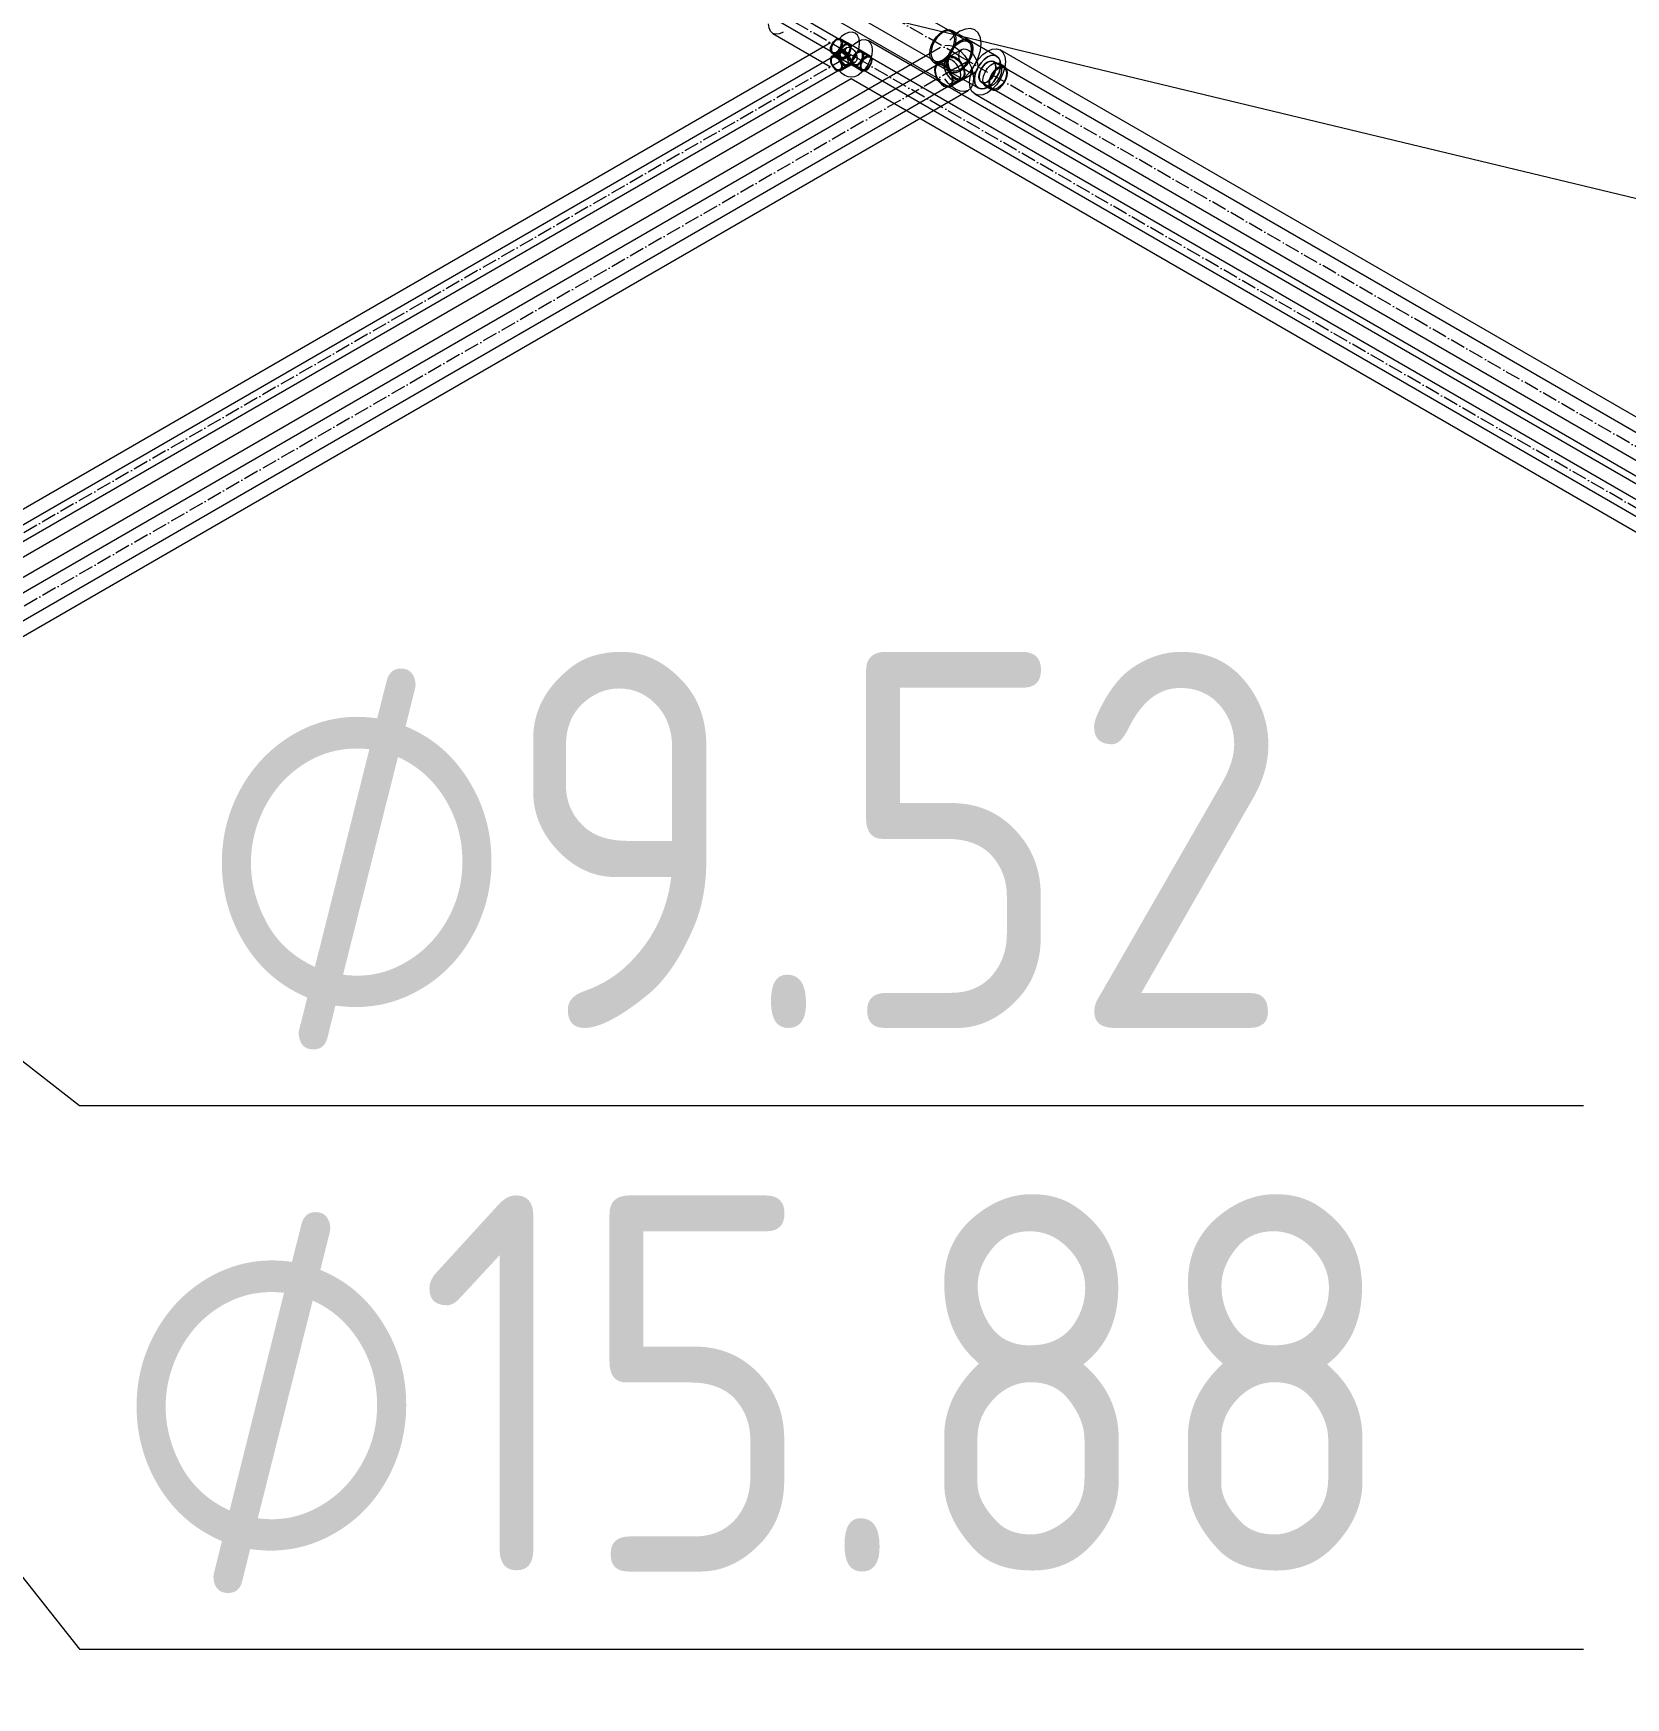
# Model space of a CAD drawing. Header units: millimetres. Extents: x -88595 to 880822, y -1054509 to -148035.
# Drawn here: x 385833 to 386892, y -318761 to -317655 of the extents above; entities that cross this region are included whole.
import ezdxf

# ---------------------------------------------------------------- set-up
doc = ezdxf.new("R2010")
doc.units = ezdxf.units.MM
doc.linetypes.add('$12$ADSK_Осевая', pattern=[14, 10, -2, 0, -2])
for name, color, linetype, lineweight in [('Изоляция', 7, 'Continuous', 18), ('Марки', 7, 'Continuous', 20), ('Трубопровод', 7, 'Continuous', 18), ('Трубопроводы', 7, 'Continuous', 18)]:
    doc.layers.add(name, color=color, linetype=linetype, lineweight=lineweight)
doc.styles.add('$10$GOST Common', font='GOST_Common.ttf', dxfattribs={"width": 0.9, "height": 250})
doc.styles.add('$6$GOST Common_1', font='GOST_Common.ttf', dxfattribs={"width": 0.9, "height": 250})

# ---------------------------------------------------------------- blocks, each defined once
blk = doc.blocks.new('$0$ADSK_МедьПайка_Тройник - Тройник медный-3268040-В_ОВ3_3')
at = {"layer": 'Трубопроводы', "color": 134, "true_color": 0x00a6a6}
for p, q in [((23883.6, 10309.9), (23873.7, 10315.7)), ((23884.1, 10310.9), (23874.2, 10316.6)), ((23880.7, 10303.9), (23872.2, 10299)), ((23885, 10309.1), (23883.6, 10309.9)), ((23885.5, 10310.1), (23884.1, 10310.9)), ((23903.9, 10299.5), (23885.5, 10310.1)), ((23862, 10295.4), (23871.9, 10289.7)), ((23862.5, 10296.4), (23872.4, 10290.7)), ((23872.2, 10299), (23864.4, 10294.5)), ((23870.5, 10297), (23864.8, 10293.7)), ((23871.9, 10289.7), (23873.3, 10288.9)), ((23872.4, 10290.7), (23873.9, 10289.9)), ((23873.3, 10288.9), (23891.7, 10278.3)), ((23904.9, 10293.9), (23901.8, 10295.8)), ((23908.8, 10291.7), (23904.9, 10293.9)), ((23909.3, 10292.5), (23905.4, 10294.7)), ((23907.1, 10292.1), (23906.3, 10295.9)), ((23872.8, 10280), (23878.4, 10283.2)), ((23873.2, 10279.2), (23881, 10283.7)), ((23881, 10283.7), (23889.5, 10288.6)), ((23893.8, 10282), (23897, 10280.2)), ((23895.9, 10278), (23899.6, 10279.2)), ((23896.6, 10279.4), (23900.5, 10277.2)), ((23897, 10280.2), (23900.9, 10277.9))]:
    blk.add_line(p, q, dxfattribs=at)
for points in [[(23859.4, 10301, 0), (23859.7, 10303.8, 0), (23860.6, 10306.7, 0), (23862, 10309.6, 0), (23863.8, 10312.2, 0), (23865.9, 10314.4, 0), (23868.1, 10316, 0), (23870.3, 10317, 0), (23872.4, 10317.2, 0), (23874.2, 10316.6, 0), (23875.6, 10315.4, 0), (23876.5, 10313.5, 0), (23876.8, 10311, 0)], [(23876.8, 10311, 0), (23876.5, 10308.3, 0), (23875.6, 10305.4, 0), (23874.2, 10302.5, 0), (23872.4, 10299.9, 0), (23870.3, 10297.7, 0), (23868.1, 10296, 0), (23865.9, 10295.1, 0), (23863.8, 10294.9, 0), (23862, 10295.4, 0), (23860.6, 10296.7, 0), (23859.7, 10298.6, 0), (23859.4, 10301, 0)], [(23876, 10310.6, 0), (23875.7, 10312.8, 0), (23874.9, 10314.5, 0), (23873.7, 10315.7, 0), (23872, 10316.2, 0), (23870.1, 10316, 0), (23868.1, 10315.1, 0), (23866.1, 10313.6, 0), (23864.2, 10311.6, 0), (23862.5, 10309.2, 0), (23861.3, 10306.6, 0), (23860.5, 10304, 0), (23860.2, 10301.5, 0)], [(23860.2, 10301.5, 0), (23860.5, 10299.3, 0), (23861.3, 10297.6, 0), (23862.5, 10296.4, 0), (23864.2, 10295.9, 0), (23866.1, 10296.1, 0), (23868.1, 10297, 0), (23870.1, 10298.5, 0), (23872, 10300.5, 0), (23873.7, 10302.8, 0), (23874.9, 10305.4, 0), (23875.7, 10308.1, 0), (23876, 10310.6, 0)], [(23870.7, 10294.5, 0), (23871, 10297.3, 0), (23871.9, 10300.2, 0), (23873.3, 10303, 0), (23875.1, 10305.7, 0), (23877.2, 10307.9, 0), (23879.4, 10309.5, 0), (23881.7, 10310.5, 0), (23883.7, 10310.7, 0), (23885.5, 10310.1, 0), (23886.9, 10308.8, 0), (23887.8, 10306.9, 0), (23888.1, 10304.5, 0)], [(23888.1, 10304.5, 0), (23887.8, 10306.9, 0), (23886.9, 10308.8, 0), (23885.5, 10310.1, 0), (23883.7, 10310.7, 0), (23881.7, 10310.5, 0), (23879.4, 10309.5, 0), (23877.2, 10307.9, 0), (23875.1, 10305.7, 0), (23873.3, 10303, 0), (23871.9, 10300.2, 0), (23871, 10297.3, 0), (23870.7, 10294.5, 0)], [(23888.1, 10304.5, 0), (23887.8, 10301.7, 0), (23886.9, 10298.8, 0), (23885.5, 10296, 0), (23883.7, 10293.3, 0), (23881.7, 10291.1, 0), (23879.4, 10289.5, 0), (23877.2, 10288.6, 0), (23875.1, 10288.3, 0), (23873.3, 10288.9, 0), (23871.9, 10290.2, 0), (23871, 10292.1, 0), (23870.7, 10294.5, 0)], [(23870.7, 10294.5, 0), (23871, 10292.1, 0), (23871.9, 10290.2, 0), (23873.3, 10288.9, 0), (23875.1, 10288.3, 0), (23877.2, 10288.6, 0), (23879.4, 10289.5, 0), (23881.7, 10291.1, 0), (23883.7, 10293.3, 0), (23885.5, 10296, 0), (23886.9, 10298.8, 0), (23887.8, 10301.7, 0), (23888.1, 10304.5, 0)], [(23871.6, 10295, 0), (23871.8, 10297.5, 0), (23872.6, 10300.1, 0), (23873.9, 10302.7, 0), (23875.5, 10305.1, 0), (23877.4, 10307.1, 0), (23879.4, 10308.6, 0), (23881.4, 10309.4, 0), (23883.3, 10309.6, 0), (23885, 10309.1, 0), (23886.2, 10308, 0), (23887, 10306.2, 0), (23887.3, 10304, 0)], [(23887.3, 10304, 0), (23887, 10301.5, 0), (23886.2, 10298.9, 0), (23885, 10296.3, 0), (23883.3, 10293.9, 0), (23881.4, 10291.9, 0), (23879.4, 10290.4, 0), (23877.4, 10289.6, 0), (23875.5, 10289.4, 0), (23873.9, 10289.9, 0), (23872.6, 10291, 0), (23871.8, 10292.8, 0), (23871.6, 10295, 0)], [(23878.8, 10299.8, 0), (23879, 10301.6, 0), (23879.7, 10303, 0), (23880.7, 10303.9, 0), (23881.9, 10304.3, 0), (23883.5, 10304.1, 0), (23885.1, 10303.5, 0), (23886.7, 10302.3, 0), (23888.2, 10300.7, 0), (23889.5, 10298.8, 0), (23890.5, 10296.7, 0), (23891.1, 10294.6, 0), (23891.3, 10292.6, 0)], [(23906.5, 10293.9, 0), (23906.2, 10296.3, 0), (23905.3, 10298.2, 0), (23903.9, 10299.5, 0), (23902.1, 10300.1, 0), (23900, 10299.8, 0), (23897.8, 10298.9, 0), (23895.6, 10297.3, 0), (23893.5, 10295.1, 0), (23891.7, 10292.4, 0), (23890.3, 10289.6, 0), (23889.4, 10286.7, 0), (23889.1, 10283.9, 0)], [(23889.1, 10283.9, 0), (23889.4, 10286.7, 0), (23890.3, 10289.6, 0), (23891.7, 10292.4, 0), (23893.5, 10295.1, 0), (23895.6, 10297.3, 0), (23897.8, 10298.9, 0), (23900, 10299.8, 0), (23902.1, 10300.1, 0), (23903.9, 10299.5, 0), (23905.3, 10298.2, 0), (23906.2, 10296.3, 0), (23906.5, 10293.9, 0)], [(23875, 10283.2, 0), (23874.8, 10285.2, 0), (23874.2, 10287.3, 0), (23873.2, 10289.4, 0), (23871.9, 10291.3, 0), (23870.4, 10292.9, 0), (23868.8, 10294.1, 0), (23867.2, 10294.7, 0), (23865.7, 10294.9, 0), (23864.4, 10294.5, 0), (23863.4, 10293.6, 0), (23862.8, 10292.2, 0), (23862.6, 10290.5, 0)], [(23862.6, 10290.5, 0), (23862.8, 10288.5, 0), (23863.4, 10286.4, 0), (23864.4, 10284.3, 0), (23865.7, 10282.4, 0), (23867.2, 10280.8, 0), (23868.8, 10279.6, 0), (23870.4, 10279, 0), (23871.9, 10278.8, 0), (23873.2, 10279.2, 0), (23874.2, 10280.1, 0), (23874.8, 10281.5, 0), (23875, 10283.2, 0)], [(23863.2, 10290.1, 0), (23863.4, 10291.7, 0), (23863.9, 10292.9, 0), (23864.8, 10293.7, 0), (23866, 10294.1, 0), (23867.4, 10294, 0), (23868.8, 10293.3, 0), (23870.3, 10292.3, 0), (23871.6, 10290.8, 0), (23872.8, 10289.1, 0), (23873.7, 10287.3, 0), (23874.2, 10285.4, 0), (23874.4, 10283.6, 0)], [(23874.4, 10283.6, 0), (23874.2, 10282, 0), (23873.7, 10280.8, 0), (23872.8, 10280, 0), (23871.6, 10279.6, 0), (23870.3, 10279.8, 0), (23868.8, 10280.4, 0), (23867.4, 10281.4, 0), (23866, 10282.9, 0), (23864.8, 10284.6, 0), (23863.9, 10286.4, 0), (23863.4, 10288.3, 0), (23863.2, 10290.1, 0)], [(23880.1, 10286.9, 0), (23879.9, 10288.7, 0), (23879.3, 10290.6, 0), (23878.4, 10292.4, 0), (23877.3, 10294.1, 0), (23875.9, 10295.5, 0), (23874.5, 10296.6, 0), (23873, 10297.2, 0), (23871.7, 10297.4, 0), (23870.5, 10297, 0), (23869.6, 10296.2, 0), (23869, 10294.9, 0), (23868.8, 10293.4, 0)], [(23868.8, 10293.4, 0), (23869, 10291.6, 0), (23869.6, 10289.7, 0), (23870.5, 10287.8, 0), (23871.7, 10286.1, 0), (23873, 10284.7, 0), (23874.5, 10283.6, 0), (23875.9, 10283, 0), (23877.3, 10282.9, 0), (23878.4, 10283.2, 0), (23879.3, 10284.1, 0), (23879.9, 10285.3, 0), (23880.1, 10286.9, 0)], [(23870.3, 10294.9, 0), (23870.6, 10296.7, 0), (23871.2, 10298.1, 0), (23872.2, 10299, 0), (23873.5, 10299.4, 0), (23875, 10299.2, 0), (23876.6, 10298.6, 0), (23878.2, 10297.4, 0), (23879.7, 10295.8, 0), (23881, 10293.9, 0), (23882, 10291.8, 0), (23882.6, 10289.7, 0), (23882.8, 10287.7, 0)], [(23882.8, 10287.7, 0), (23882.6, 10289.7, 0), (23882, 10291.8, 0), (23881, 10293.9, 0), (23879.7, 10295.8, 0), (23878.2, 10297.4, 0), (23876.6, 10298.6, 0), (23875, 10299.2, 0), (23873.5, 10299.4, 0), (23872.2, 10299, 0), (23871.2, 10298.1, 0), (23870.6, 10296.7, 0), (23870.3, 10294.9, 0)], [(23882.8, 10287.7, 0), (23882.6, 10286, 0), (23882, 10284.6, 0), (23881, 10283.7, 0), (23879.7, 10283.3, 0), (23878.2, 10283.4, 0), (23876.6, 10284.1, 0), (23875, 10285.3, 0), (23873.5, 10286.9, 0), (23872.2, 10288.8, 0), (23871.2, 10290.9, 0), (23870.6, 10293, 0), (23870.3, 10294.9, 0)], [(23870.3, 10294.9, 0), (23870.6, 10293, 0), (23871.2, 10290.9, 0), (23872.2, 10288.8, 0), (23873.5, 10286.9, 0), (23875, 10285.3, 0), (23876.6, 10284.1, 0), (23878.2, 10283.4, 0), (23879.7, 10283.3, 0), (23881, 10283.7, 0), (23882, 10284.6, 0), (23882.6, 10286, 0), (23882.8, 10287.7, 0)], [(23891.3, 10292.6, 0), (23891.1, 10290.9, 0), (23890.5, 10289.5, 0), (23889.5, 10288.6, 0), (23888.2, 10288.2, 0), (23886.7, 10288.3, 0), (23885.1, 10289, 0), (23883.5, 10290.2, 0), (23881.9, 10291.8, 0), (23880.7, 10293.7, 0), (23879.7, 10295.8, 0), (23879, 10297.9, 0), (23878.8, 10299.8, 0)], [(23889.1, 10283.9, 0), (23889.4, 10281.5, 0), (23890.3, 10279.6, 0), (23891.7, 10278.3, 0), (23893.5, 10277.7, 0), (23895.6, 10277.9, 0), (23897.8, 10278.9, 0), (23900, 10280.5, 0), (23902.1, 10282.7, 0), (23903.9, 10285.4, 0), (23905.3, 10288.2, 0), (23906.2, 10291.1, 0), (23906.5, 10293.9, 0)], [(23906.5, 10293.9, 0), (23906.2, 10291.1, 0), (23905.3, 10288.2, 0), (23903.9, 10285.4, 0), (23902.1, 10282.7, 0), (23900, 10280.5, 0), (23897.8, 10278.9, 0), (23895.6, 10277.9, 0), (23893.5, 10277.7, 0), (23891.7, 10278.3, 0), (23890.3, 10279.6, 0), (23889.4, 10281.5, 0), (23889.1, 10283.9, 0)], [(23903.4, 10292.1, 0), (23903.2, 10293.7, 0), (23902.7, 10294.9, 0), (23901.8, 10295.8, 0), (23900.6, 10296.1, 0), (23899.2, 10296, 0), (23897.8, 10295.4, 0), (23896.3, 10294.3, 0), (23895, 10292.9, 0), (23893.8, 10291.2, 0), (23892.9, 10289.3, 0), (23892.4, 10287.4, 0), (23892.2, 10285.7, 0)], [(23892.2, 10285.7, 0), (23892.4, 10284.1, 0), (23892.9, 10282.8, 0), (23893.8, 10282, 0), (23895, 10281.7, 0), (23896.3, 10281.8, 0), (23897.8, 10282.4, 0), (23899.2, 10283.5, 0), (23900.6, 10284.9, 0), (23901.8, 10286.6, 0), (23902.7, 10288.5, 0), (23903.2, 10290.3, 0), (23903.4, 10292.1, 0)], [(23894.7, 10283.5, 0), (23895.1, 10286.1, 0), (23896.2, 10288.9, 0), (23897.9, 10291.5, 0), (23899.9, 10293.5, 0), (23902.1, 10294.8, 0), (23904.1, 10295.1, 0), (23905.8, 10294.5, 0), (23906.8, 10292.9, 0), (23907.2, 10290.7, 0)], [(23907.2, 10290.7, 0), (23906.8, 10288, 0), (23905.8, 10285.2, 0), (23904.1, 10282.6, 0), (23902.1, 10280.6, 0), (23899.9, 10279.3, 0), (23897.9, 10279, 0), (23896.2, 10279.7, 0), (23895.1, 10281.2, 0), (23894.7, 10283.5, 0)], [(23911.1, 10288.4, 0), (23910.9, 10290.2, 0), (23910.3, 10291.5, 0), (23909.3, 10292.5, 0), (23908, 10292.9, 0), (23906.5, 10292.7, 0), (23904.9, 10292, 0), (23903.3, 10290.8, 0), (23901.7, 10289.3, 0), (23900.5, 10287.4, 0), (23899.5, 10285.3, 0), (23898.8, 10283.2, 0), (23898.6, 10281.2, 0)], [(23899.3, 10281.6, 0), (23899.4, 10283.4, 0), (23900, 10285.2, 0), (23900.9, 10287.1, 0), (23902.1, 10288.8, 0), (23903.4, 10290.2, 0), (23904.9, 10291.3, 0), (23906.3, 10291.9, 0), (23907.7, 10292, 0), (23908.8, 10291.7, 0), (23909.7, 10290.9, 0), (23910.3, 10289.6, 0), (23910.5, 10288.1, 0)], [(23898.6, 10281.2, 0), (23898.8, 10279.5, 0), (23899.5, 10278.1, 0), (23900.5, 10277.2, 0), (23901.7, 10276.8, 0), (23903.3, 10276.9, 0), (23904.9, 10277.6, 0), (23906.5, 10278.8, 0), (23908, 10280.4, 0), (23909.3, 10282.3, 0), (23910.3, 10284.3, 0), (23910.9, 10286.4, 0), (23911.1, 10288.4, 0)], [(23910.5, 10288.1, 0), (23910.3, 10286.3, 0), (23909.7, 10284.4, 0), (23908.8, 10282.5, 0), (23907.7, 10280.8, 0), (23906.3, 10279.4, 0), (23904.9, 10278.3, 0), (23903.4, 10277.7, 0), (23902.1, 10277.6, 0), (23900.9, 10277.9, 0), (23900, 10278.8, 0), (23899.4, 10280, 0), (23899.3, 10281.6, 0)]]:
    blk.add_polyline3d(points, dxfattribs=at)
blk = doc.blocks.new('$0$ADSK_МедьПайка_Тройник - Тройник медный-V79-В_ОВ3_3')
at = {"layer": 'Трубопроводы', "color": 190, "true_color": 0x8000ff}
for p, q in [((27943.9, 7910.4), (27938.2, 7907.1)), ((27948, 7915.2), (27943.4, 7917.8)), ((27948.4, 7915.9), (27943.8, 7918.5)), ((27948.1, 7912.8), (27943.9, 7910.4)), ((27949.1, 7914.6), (27948, 7915.2)), ((27949.5, 7915.3), (27948.4, 7915.9)), ((27958, 7910.4), (27949.5, 7915.3)), ((27959, 7909.8), (27958, 7910.4)), ((27938.2, 7908.9), (27942.8, 7906.2)), ((27938.7, 7909.6), (27943.2, 7906.9)), ((27943.2, 7909), (27938.7, 7906.4)), ((27942.8, 7906.2), (27943.9, 7905.6)), ((27943.2, 7906.9), (27944.3, 7906.3)), ((27943.4, 7898.2), (27948, 7900.8)), ((27943.8, 7897.4), (27949.5, 7900.7)), ((27943.9, 7905.6), (27952.4, 7900.7)), ((27949.5, 7900.7), (27953.7, 7903.2)), ((27952.4, 7900.7), (27953.4, 7900.1)), ((27952.8, 7901.4), (27953.9, 7900.8)), ((27953.4, 7900.1), (27958, 7897.4)), ((27953.9, 7900.8), (27958.5, 7898.2)), ((27958.6, 7909), (27957.6, 7909.7)), ((27963.2, 7906.4), (27958.6, 7909)), ((27963.6, 7907.1), (27959, 7909.8))]:
    blk.add_line(p, q, dxfattribs=at)
for points in [[(27937.1, 7911.4, 0), (27937.2, 7912.7, 0), (27937.6, 7914, 0), (27938.2, 7915.3, 0), (27939.1, 7916.5, 0), (27940, 7917.5, 0), (27941, 7918.3, 0), (27942.1, 7918.7, 0), (27943, 7918.8, 0), (27943.8, 7918.5, 0), (27944.4, 7917.9, 0), (27944.8, 7917.1, 0), (27945, 7916, 0)], [(27945, 7916, 0), (27944.8, 7914.7, 0), (27944.4, 7913.4, 0), (27943.8, 7912.1, 0), (27943, 7910.9, 0), (27942.1, 7909.9, 0), (27941, 7909.2, 0), (27940, 7908.7, 0), (27939.1, 7908.6, 0), (27938.2, 7908.9, 0), (27937.6, 7909.5, 0), (27937.2, 7910.3, 0), (27937.1, 7911.4, 0)], [(27944.4, 7915.6, 0), (27944.3, 7916.6, 0), (27943.9, 7917.3, 0), (27943.4, 7917.8, 0), (27942.7, 7918, 0), (27941.9, 7918, 0), (27941, 7917.6, 0), (27940.2, 7917, 0), (27939.3, 7916.1, 0), (27938.7, 7915.1, 0), (27938.1, 7914, 0), (27937.8, 7912.8, 0), (27937.7, 7911.8, 0)], [(27937.7, 7911.8, 0), (27937.8, 7910.8, 0), (27938.1, 7910.1, 0), (27938.7, 7909.6, 0), (27939.3, 7909.4, 0), (27940.2, 7909.4, 0), (27941, 7909.8, 0), (27941.9, 7910.5, 0), (27942.7, 7911.3, 0), (27943.4, 7912.3, 0), (27943.9, 7913.4, 0), (27944.3, 7914.6, 0), (27944.4, 7915.6, 0)], [(27942.8, 7908.2, 0), (27942.9, 7909.4, 0), (27943.3, 7910.7, 0), (27943.9, 7912, 0), (27944.7, 7913.2, 0), (27945.7, 7914.2, 0), (27946.7, 7915, 0), (27947.7, 7915.4, 0), (27948.7, 7915.5, 0), (27949.5, 7915.3, 0), (27950.1, 7914.7, 0), (27950.5, 7913.8, 0), (27950.6, 7912.7, 0)], [(27950.6, 7912.7, 0), (27950.5, 7913.8, 0), (27950.1, 7914.7, 0), (27949.5, 7915.3, 0), (27948.7, 7915.5, 0), (27947.7, 7915.4, 0), (27946.7, 7915, 0), (27945.7, 7914.2, 0), (27944.7, 7913.2, 0), (27943.9, 7912, 0), (27943.3, 7910.7, 0), (27942.9, 7909.4, 0), (27942.8, 7908.2, 0)], [(27950.6, 7912.7, 0), (27950.5, 7911.5, 0), (27950.1, 7910.1, 0), (27949.5, 7908.8, 0), (27948.7, 7907.6, 0), (27947.7, 7906.6, 0), (27946.7, 7905.9, 0), (27945.7, 7905.5, 0), (27944.7, 7905.4, 0), (27943.9, 7905.6, 0), (27943.3, 7906.2, 0), (27942.9, 7907.1, 0), (27942.8, 7908.2, 0)], [(27942.8, 7908.2, 0), (27942.9, 7907.1, 0), (27943.3, 7906.2, 0), (27943.9, 7905.6, 0), (27944.7, 7905.4, 0), (27945.7, 7905.5, 0), (27946.7, 7905.9, 0), (27947.7, 7906.6, 0), (27948.7, 7907.6, 0), (27949.5, 7908.8, 0), (27950.1, 7910.1, 0), (27950.5, 7911.5, 0), (27950.6, 7912.7, 0)], [(27942.8, 7907.8, 0), (27942.9, 7908.9, 0), (27943.3, 7909.8, 0), (27943.9, 7910.4, 0), (27944.7, 7910.6, 0), (27945.7, 7910.5, 0), (27946.7, 7910.1, 0), (27947.7, 7909.3, 0), (27948.7, 7908.3, 0), (27949.5, 7907.1, 0), (27950.1, 7905.8, 0), (27950.5, 7904.5, 0), (27950.6, 7903.3, 0)], [(27950.6, 7903.3, 0), (27950.5, 7904.5, 0), (27950.1, 7905.8, 0), (27949.5, 7907.1, 0), (27948.7, 7908.3, 0), (27947.7, 7909.3, 0), (27946.7, 7910.1, 0), (27945.7, 7910.5, 0), (27944.7, 7910.6, 0), (27943.9, 7910.4, 0), (27943.3, 7909.8, 0), (27942.9, 7908.9, 0), (27942.8, 7907.8, 0)], [(27943.3, 7908.5, 0), (27943.4, 7909.6, 0), (27943.8, 7910.7, 0), (27944.3, 7911.8, 0), (27945, 7912.8, 0), (27945.8, 7913.7, 0), (27946.7, 7914.3, 0), (27947.6, 7914.7, 0), (27948.4, 7914.8, 0), (27949.1, 7914.6, 0), (27949.6, 7914.1, 0), (27949.9, 7913.3, 0), (27950.1, 7912.4, 0)], [(27950.1, 7912.4, 0), (27949.9, 7911.3, 0), (27949.6, 7910.2, 0), (27949.1, 7909.1, 0), (27948.4, 7908, 0), (27947.6, 7907.2, 0), (27946.7, 7906.6, 0), (27945.8, 7906.2, 0), (27945, 7906.1, 0), (27944.3, 7906.3, 0), (27943.8, 7906.8, 0), (27943.4, 7907.6, 0), (27943.3, 7908.5, 0)], [(27947, 7910.3, 0), (27947.1, 7911.4, 0), (27947.5, 7912.2, 0), (27948.1, 7912.8, 0), (27949, 7913.1, 0), (27949.9, 7913, 0), (27950.9, 7912.5, 0), (27952, 7911.8, 0), (27952.9, 7910.8, 0), (27953.7, 7909.6, 0), (27954.3, 7908.3, 0), (27954.7, 7907, 0), (27954.9, 7905.7, 0)], [(27954.9, 7905.7, 0), (27954.7, 7904.6, 0), (27954.3, 7903.7, 0), (27953.7, 7903.2, 0), (27952.9, 7902.9, 0), (27952, 7903, 0), (27950.9, 7903.4, 0), (27949.9, 7904.2, 0), (27949, 7905.2, 0), (27948.1, 7906.4, 0), (27947.5, 7907.7, 0), (27947.1, 7909, 0), (27947, 7910.3, 0)], [(27959.1, 7907.8, 0), (27959, 7908.9, 0), (27958.6, 7909.8, 0), (27958, 7910.4, 0), (27957.1, 7910.6, 0), (27956.2, 7910.5, 0), (27955.2, 7910.1, 0), (27954.2, 7909.3, 0), (27953.2, 7908.3, 0), (27952.4, 7907.1, 0), (27951.8, 7905.8, 0), (27951.4, 7904.5, 0), (27951.2, 7903.3, 0)], [(27951.2, 7903.3, 0), (27951.4, 7904.5, 0), (27951.8, 7905.8, 0), (27952.4, 7907.1, 0), (27953.2, 7908.3, 0), (27954.2, 7909.3, 0), (27955.2, 7910.1, 0), (27956.2, 7910.5, 0), (27957.1, 7910.6, 0), (27958, 7910.4, 0), (27958.6, 7909.8, 0), (27959, 7908.9, 0), (27959.1, 7907.8, 0)], [(27945, 7900, 0), (27944.8, 7901.3, 0), (27944.4, 7902.6, 0), (27943.8, 7903.9, 0), (27943, 7905.1, 0), (27942.1, 7906.1, 0), (27941, 7906.8, 0), (27940, 7907.3, 0), (27939.1, 7907.3, 0), (27938.2, 7907.1, 0), (27937.6, 7906.5, 0), (27937.2, 7905.6, 0), (27937.1, 7904.5, 0)], [(27937.1, 7904.5, 0), (27937.2, 7903.3, 0), (27937.6, 7902, 0), (27938.2, 7900.7, 0), (27939.1, 7899.5, 0), (27940, 7898.5, 0), (27941, 7897.7, 0), (27942.1, 7897.3, 0), (27943, 7897.2, 0), (27943.8, 7897.4, 0), (27944.4, 7898, 0), (27944.8, 7898.9, 0), (27945, 7900, 0)], [(27937.7, 7904.2, 0), (27937.8, 7905.2, 0), (27938.1, 7905.9, 0), (27938.7, 7906.4, 0), (27939.3, 7906.6, 0), (27940.2, 7906.5, 0), (27941, 7906.2, 0), (27941.9, 7905.5, 0), (27942.7, 7904.7, 0), (27943.4, 7903.6, 0), (27943.9, 7902.5, 0), (27944.3, 7901.4, 0), (27944.4, 7900.3, 0)], [(27944.4, 7900.3, 0), (27944.3, 7899.4, 0), (27943.9, 7898.6, 0), (27943.4, 7898.2, 0), (27942.7, 7897.9, 0), (27941.9, 7898, 0), (27941, 7898.4, 0), (27940.2, 7899, 0), (27939.3, 7899.9, 0), (27938.7, 7900.9, 0), (27938.1, 7902, 0), (27937.8, 7903.1, 0), (27937.7, 7904.2, 0)], [(27949, 7903, 0), (27948.9, 7904.1, 0), (27948.5, 7905.2, 0), (27948, 7906.3, 0), (27947.3, 7907.3, 0), (27946.5, 7908.2, 0), (27945.6, 7908.8, 0), (27944.8, 7909.2, 0), (27943.9, 7909.3, 0), (27943.2, 7909, 0), (27942.7, 7908.6, 0), (27942.4, 7907.8, 0), (27942.3, 7906.9, 0)], [(27942.3, 7906.9, 0), (27942.4, 7905.8, 0), (27942.7, 7904.7, 0), (27943.2, 7903.6, 0), (27943.9, 7902.5, 0), (27944.8, 7901.7, 0), (27945.6, 7901, 0), (27946.5, 7900.7, 0), (27947.3, 7900.6, 0), (27948, 7900.8, 0), (27948.5, 7901.3, 0), (27948.9, 7902, 0), (27949, 7903, 0)], [(27950.6, 7903.3, 0), (27950.5, 7902.2, 0), (27950.1, 7901.3, 0), (27949.5, 7900.7, 0), (27948.7, 7900.5, 0), (27947.7, 7900.6, 0), (27946.7, 7901, 0), (27945.7, 7901.7, 0), (27944.7, 7902.7, 0), (27943.9, 7903.9, 0), (27943.3, 7905.2, 0), (27942.9, 7906.6, 0), (27942.8, 7907.8, 0)], [(27942.8, 7907.8, 0), (27942.9, 7906.6, 0), (27943.3, 7905.2, 0), (27943.9, 7903.9, 0), (27944.7, 7902.7, 0), (27945.7, 7901.7, 0), (27946.7, 7901, 0), (27947.7, 7900.6, 0), (27948.7, 7900.5, 0), (27949.5, 7900.7, 0), (27950.1, 7901.3, 0), (27950.5, 7902.2, 0), (27950.6, 7903.3, 0)], [(27951.2, 7903.3, 0), (27951.4, 7902.2, 0), (27951.8, 7901.3, 0), (27952.4, 7900.7, 0), (27953.2, 7900.5, 0), (27954.2, 7900.6, 0), (27955.2, 7901, 0), (27956.2, 7901.7, 0), (27957.1, 7902.7, 0), (27958, 7903.9, 0), (27958.6, 7905.2, 0), (27959, 7906.6, 0), (27959.1, 7907.8, 0)], [(27959.1, 7907.8, 0), (27959, 7906.6, 0), (27958.6, 7905.2, 0), (27958, 7903.9, 0), (27957.1, 7902.7, 0), (27956.2, 7901.7, 0), (27955.2, 7901, 0), (27954.2, 7900.6, 0), (27953.2, 7900.5, 0), (27952.4, 7900.7, 0), (27951.8, 7901.3, 0), (27951.4, 7902.2, 0), (27951.2, 7903.3, 0)], [(27958.5, 7907.5, 0), (27958.4, 7908.4, 0), (27958.1, 7909.2, 0), (27957.6, 7909.7, 0), (27956.9, 7909.9, 0), (27956, 7909.8, 0), (27955.2, 7909.4, 0), (27954.3, 7908.8, 0), (27953.5, 7907.9, 0), (27952.8, 7906.9, 0), (27952.3, 7905.8, 0), (27951.9, 7904.7, 0), (27951.8, 7903.6, 0)], [(27951.8, 7903.6, 0), (27951.9, 7902.7, 0), (27952.3, 7901.9, 0), (27952.8, 7901.4, 0), (27953.5, 7901.2, 0), (27954.3, 7901.3, 0), (27955.2, 7901.7, 0), (27956, 7902.3, 0), (27956.9, 7903.1, 0), (27957.6, 7904.2, 0), (27958.1, 7905.3, 0), (27958.4, 7906.4, 0), (27958.5, 7907.5, 0)], [(27964.8, 7904.5, 0), (27964.6, 7905.6, 0), (27964.2, 7906.5, 0), (27963.6, 7907.1, 0), (27962.8, 7907.3, 0), (27961.9, 7907.3, 0), (27960.8, 7906.8, 0), (27959.8, 7906.1, 0), (27958.9, 7905.1, 0), (27958, 7903.9, 0), (27957.4, 7902.6, 0), (27957, 7901.3, 0), (27956.9, 7900, 0)], [(27956.9, 7900, 0), (27957, 7898.9, 0), (27957.4, 7898, 0), (27958, 7897.4, 0), (27958.9, 7897.2, 0), (27959.8, 7897.3, 0), (27960.8, 7897.7, 0), (27961.9, 7898.5, 0), (27962.8, 7899.5, 0), (27963.6, 7900.7, 0), (27964.2, 7902, 0), (27964.6, 7903.3, 0), (27964.8, 7904.5, 0)], [(27957.5, 7900.3, 0), (27957.6, 7901.4, 0), (27957.9, 7902.5, 0), (27958.5, 7903.6, 0), (27959.1, 7904.7, 0), (27960, 7905.5, 0), (27960.8, 7906.2, 0), (27961.7, 7906.5, 0), (27962.5, 7906.6, 0), (27963.2, 7906.4, 0), (27963.7, 7905.9, 0), (27964.1, 7905.2, 0), (27964.2, 7904.2, 0)], [(27964.2, 7904.2, 0), (27964.1, 7903.1, 0), (27963.7, 7902, 0), (27963.2, 7900.9, 0), (27962.5, 7899.9, 0), (27961.7, 7899, 0), (27960.8, 7898.4, 0), (27960, 7898, 0), (27959.1, 7897.9, 0), (27958.5, 7898.2, 0), (27957.9, 7898.6, 0), (27957.6, 7899.4, 0), (27957.5, 7900.3, 0)]]:
    blk.add_polyline3d(points, dxfattribs=at)
blk = doc.blocks.new('$0$ADSK_M_Трубы - Диаметр_10-3265709-В_ОВ3_3')
at = {"layer": 'Марки'}
blk.add_line((-19808.8, 11394.8), (-18808.8, 11394.8), dxfattribs=at)

msp = doc.modelspace()

# ---------------------------------------------------------------- linework, layer by layer
at = {"layer": 'Изоляция', "color": 134, "true_color": 0x00a6a6}
for p, q in [((386331.3, -317625.4), (386436, -317685.8)), ((386436, -317664.5), (385314.5, -318312)), ((390590.4, -320041.6), (386475.7, -317666)), ((385331.4, -318341.3), (386454.5, -317692.9)), ((386458.8, -317695.3), (390570.6, -320069.3))]:
    msp.add_line(p, q, dxfattribs=at)
at = {"layer": 'Изоляция', "color": 190, "true_color": 0x8000ff}
for p, q in [((386324.6, -317655), (386363, -317677.2)), ((386363, -317661.3), (385311.9, -318268.1)), ((390523, -320047.2), (386387.9, -317659.8)), ((385325.7, -318292), (386376.7, -317685.1)), ((386376.7, -317685.1), (390506.6, -320069.5))]:
    msp.add_line(p, q, dxfattribs=at)
for points in [[(386331.5, -317654.3, 0), (386329, -317655.4, 0), (386326.6, -317655.6, 0), (386324.6, -317655, 0), (386323.1, -317653.6, 0), (386322.1, -317651.4, 0), (386321.8, -317648.7, 0)], [(386372.5, -317655.6, 0), (386370.3, -317657.1, 0), (386368.3, -317659.1, 0)], [(386382.2, -317661.2, 0), (386381.9, -317658.5, 0), (386380.9, -317656.3, 0), (386379.4, -317654.9, 0), (386377.4, -317654.2, 0), (386375, -317654.5, 0), (386372.5, -317655.6, 0)], [(386368.3, -317659.1, 0), (386370.3, -317659.5, 0), (386372.5, -317660.5, 0)], [(386372.5, -317660.5, 0), (386374.7, -317662, 0), (386376.7, -317664, 0)], [(386372.5, -317678, 0), (386375, -317676.2, 0), (386377.4, -317673.7, 0), (386379.4, -317670.8, 0), (386380.9, -317667.5, 0), (386381.9, -317664.3, 0), (386382.2, -317661.2, 0)], [(386376.7, -317664, 0), (386378.8, -317662, 0), (386381, -317660.5, 0)], [(386381, -317660.5, 0), (386383.5, -317659.4, 0), (386385.9, -317659.1, 0), (386387.9, -317659.8, 0), (386389.4, -317661.2, 0), (386390.4, -317663.4, 0), (386390.7, -317666.1, 0)], [(386390.7, -317666.1, 0), (386390.4, -317669.2, 0), (386389.4, -317672.4, 0), (386387.9, -317675.7, 0), (386385.9, -317678.6, 0), (386383.5, -317681.1, 0), (386381, -317682.9, 0)], [(386368.3, -317679.3, 0), (386370.3, -317679, 0), (386372.5, -317678, 0)], [(386372.5, -317682.9, 0), (386370.3, -317681.4, 0), (386368.3, -317679.3, 0)], [(386376.7, -317684.2, 0), (386374.7, -317683.9, 0), (386372.5, -317682.9, 0)], [(386381, -317682.9, 0), (386378.8, -317683.9, 0), (386376.7, -317684.2, 0)]]:
    msp.add_polyline3d(points, dxfattribs=at)
at = {"layer": 'Изоляция', "color": 134, "true_color": 0x00a6a6}
for points in [[(386448.9, -317653.6, 0), (386445.4, -317656.1, 0), (386442.2, -317659.5, 0)], [(386463.1, -317661.8, 0), (386462.6, -317657.9, 0), (386461.2, -317654.7, 0), (386458.9, -317652.6, 0), (386456, -317651.7, 0), (386452.6, -317652.1, 0), (386448.9, -317653.6, 0)], [(386438.9, -317663, 0), (386441.1, -317662.8, 0), (386443.5, -317663.2, 0), (386446, -317664.4, 0)], [(386446, -317664.4, 0), (386449.1, -317666.6, 0), (386452, -317669.7, 0), (386454.5, -317673.3, 0), (386456.4, -317677.3, 0), (386457.6, -317681.3, 0), (386458, -317685.1, 0)], [(386448.9, -317686.5, 0), (386452.6, -317683.8, 0), (386456, -317680.2, 0), (386458.9, -317675.9, 0), (386461.2, -317671.2, 0), (386462.6, -317666.4, 0), (386463.1, -317661.8, 0)], [(386455.3, -317687.6, 0), (386455.7, -317683.8, 0), (386456.9, -317679.7, 0), (386458.8, -317675.8, 0), (386461.3, -317672.1, 0), (386464.2, -317669.1, 0), (386467.3, -317666.8, 0)], [(386467.3, -317666.8, 0), (386470.4, -317665.5, 0), (386473.2, -317665.2, 0), (386475.7, -317666, 0), (386477.6, -317667.8, 0), (386478.8, -317670.4, 0), (386479.2, -317673.8, 0)], [(386479.2, -317673.8, 0), (386478.8, -317677.6, 0), (386477.6, -317681.6, 0), (386475.7, -317685.6, 0), (386473.2, -317689.2, 0), (386470.4, -317692.2, 0), (386467.3, -317694.5, 0)], [(386446, -317692.1, 0), (386443.5, -317690.3, 0), (386441.1, -317688, 0), (386438.9, -317685.2, 0)], [(386442.2, -317688.4, 0), (386445.4, -317688, 0), (386448.9, -317686.5, 0)], [(386458, -317685.1, 0), (386457.6, -317688.5, 0), (386456.4, -317691.1, 0), (386454.5, -317692.9, 0), (386452, -317693.7, 0), (386449.1, -317693.4, 0), (386446, -317692.1, 0)], [(386467.3, -317694.5, 0), (386464.2, -317695.8, 0), (386461.3, -317696.1, 0), (386458.8, -317695.3, 0), (386456.9, -317693.6, 0), (386455.7, -317690.9, 0), (386455.3, -317687.6, 0)]]:
    msp.add_polyline3d(points, dxfattribs=at)
at = {"layer": 'Марки'}
for p, q in [((386410.4, -317647.4), (387162, -317828)), ((385558.3, -318129.5), (385863.6, -318367.6)), ((385477.1, -318241.6), (385863.6, -318729))]:
    msp.add_line(p, q, dxfattribs=at)
at = {"layer": 'Трубопровод', "color": 134, "true_color": 0x00a6a6}
for p, q in [((386454.4, -317660.4), (386346.9, -317598.4)), ((386335.8, -317617.6), (386443.3, -317679.7)), ((386442.1, -317671.3), (385319, -318319.8)), ((390585.9, -320049.4), (386471.2, -317673.8)), ((385326.9, -318333.5), (386450, -317685.1)), ((386463.3, -317687.5), (390577.9, -320063.1))]:
    msp.add_line(p, q, dxfattribs=at)
at = {"layer": 'Трубопровод', "color": 134, "linetype": '$12$ADSK_Осевая', "true_color": 0x00a6a6}
for p, q in [((386448.9, -317670.1), (386341.4, -317608)), ((386448.9, -317670.1), (386341.4, -317608)), ((386446, -317678.2), (385322.9, -318326.6)), ((386446, -317678.2), (385322.9, -318326.6)), ((390581.9, -320056.3), (386467.3, -317680.7)), ((390581.9, -320056.3), (386467.3, -317680.7))]:
    msp.add_line(p, q, dxfattribs=at)
at = {"layer": 'Трубопровод', "color": 190, "true_color": 0x8000ff}
for p, q in [((386329.1, -317647.2), (386370.1, -317670.9)), ((386374.9, -317662.7), (386333.9, -317639)), ((386370.1, -317667.6), (385316.4, -318275.9)), ((390518.5, -320055), (386383.4, -317667.6)), ((385321.2, -318284.2), (386374.9, -317675.8)), ((386378.6, -317675.8), (390513.8, -320063.2))]:
    msp.add_line(p, q, dxfattribs=at)
at = {"layer": 'Трубопровод', "color": 190, "linetype": '$12$ADSK_Осевая', "true_color": 0x8000ff}
for p, q in [((386372.5, -317666.8), (386331.5, -317643.1)), ((386372.5, -317666.8), (386331.5, -317643.1)), ((386372.5, -317671.7), (385318.8, -318280.1)), ((386372.5, -317671.7), (385318.8, -318280.1)), ((390516.2, -320059.1), (386381, -317671.7)), ((390516.2, -320059.1), (386381, -317671.7))]:
    msp.add_line(p, q, dxfattribs=at)
at = {"layer": 'Трубопровод', "color": 190, "true_color": 0x8000ff}
for points in [[(386372.5, -317662.9, 0), (386371.6, -317663.5, 0), (386370.8, -317664.4, 0), (386370.1, -317665.4, 0), (386369.6, -317666.5, 0), (386369.3, -317667.7, 0), (386369.1, -317668.7, 0)], [(386369.1, -317669.7, 0), (386369.3, -317668.8, 0), (386369.6, -317668.1, 0), (386370.1, -317667.6, 0), (386370.8, -317667.3, 0), (386371.6, -317667.4, 0), (386372.5, -317667.8, 0)], [(386369.1, -317668.7, 0), (386369.3, -317669.7, 0), (386369.6, -317670.4, 0), (386370.1, -317670.9, 0), (386370.8, -317671.1, 0), (386371.6, -317671, 0), (386372.5, -317670.7, 0)], [(386372.5, -317675.6, 0), (386371.6, -317674.9, 0), (386370.8, -317674.1, 0), (386370.1, -317673.1, 0), (386369.6, -317671.9, 0), (386369.3, -317670.8, 0), (386369.1, -317669.7, 0)], [(386375.9, -317664.8, 0), (386375.8, -317663.9, 0), (386375.4, -317663.2, 0), (386374.9, -317662.7, 0), (386374.2, -317662.5, 0), (386373.4, -317662.5, 0), (386372.5, -317662.9, 0)], [(386372.5, -317670.7, 0), (386373.4, -317670, 0), (386374.2, -317669.2, 0), (386374.9, -317668.2, 0), (386375.4, -317667, 0), (386375.8, -317665.9, 0), (386375.9, -317664.8, 0)], [(386372.5, -317667.8, 0), (386373.4, -317668.4, 0), (386374.2, -317669.3, 0), (386374.9, -317670.3, 0), (386375.4, -317671.4, 0), (386375.8, -317672.6, 0), (386375.9, -317673.6, 0)], [(386377.6, -317673.6, 0), (386377.7, -317672.6, 0), (386378.1, -317671.4, 0), (386378.6, -317670.3, 0), (386379.3, -317669.3, 0), (386380.1, -317668.4, 0), (386381, -317667.8, 0)], [(386381, -317667.8, 0), (386381.9, -317667.4, 0), (386382.7, -317667.3, 0), (386383.4, -317667.6, 0), (386383.9, -317668.1, 0), (386384.2, -317668.8, 0), (386384.4, -317669.7, 0)], [(386384.4, -317669.7, 0), (386384.2, -317670.8, 0), (386383.9, -317671.9, 0), (386383.4, -317673.1, 0), (386382.7, -317674.1, 0), (386381.9, -317674.9, 0), (386381, -317675.6, 0)], [(386375.9, -317673.6, 0), (386375.8, -317674.6, 0), (386375.4, -317675.3, 0), (386374.9, -317675.8, 0), (386374.2, -317676, 0), (386373.4, -317675.9, 0), (386372.5, -317675.6, 0)], [(386381, -317675.6, 0), (386380.1, -317675.9, 0), (386379.3, -317676, 0), (386378.6, -317675.8, 0), (386378.1, -317675.3, 0), (386377.7, -317674.6, 0), (386377.6, -317673.6, 0)]]:
    msp.add_polyline3d(points, dxfattribs=at)
at = {"layer": 'Трубопровод', "color": 134, "true_color": 0x00a6a6}
for points in [[(386448.9, -317661, 0), (386446.8, -317662.5, 0), (386444.9, -317664.5, 0), (386443.3, -317666.8, 0), (386442.1, -317669.4, 0), (386441.3, -317672.1, 0), (386441, -317674.6, 0)], [(386456.7, -317665.5, 0), (386456.5, -317663.3, 0), (386455.7, -317661.6, 0), (386454.4, -317660.4, 0), (386452.8, -317659.9, 0), (386450.9, -317660.1, 0), (386448.9, -317661, 0)], [(386448.9, -317679.1, 0), (386450.9, -317677.6, 0), (386452.8, -317675.6, 0), (386454.4, -317673.3, 0), (386455.7, -317670.7, 0), (386456.5, -317668, 0), (386456.7, -317665.5, 0)], [(386440.4, -317675, 0), (386440.6, -317673.4, 0), (386441.2, -317672.2, 0), (386442.1, -317671.3, 0), (386443.2, -317671, 0), (386444.6, -317671.1, 0), (386446, -317671.7, 0)], [(386446, -317684.7, 0), (386444.6, -317683.6, 0), (386443.2, -317682.2, 0), (386442.1, -317680.5, 0), (386441.2, -317678.7, 0), (386440.6, -317676.8, 0), (386440.4, -317675, 0)], [(386441, -317674.6, 0), (386441.3, -317676.8, 0), (386442.1, -317678.5, 0), (386443.3, -317679.7, 0), (386444.9, -317680.2, 0), (386446.8, -317680, 0), (386448.9, -317679.1, 0)], [(386446, -317671.7, 0), (386447.5, -317672.8, 0), (386448.9, -317674.2, 0), (386450, -317675.9, 0), (386450.9, -317677.8, 0), (386451.5, -317679.7, 0), (386451.7, -317681.5, 0)], [(386461.6, -317683.9, 0), (386461.8, -317682.1, 0), (386462.4, -317680.2, 0), (386463.3, -317678.4, 0), (386464.4, -317676.7, 0), (386465.8, -317675.2, 0), (386467.3, -317674.2, 0)], [(386467.3, -317674.2, 0), (386468.7, -317673.6, 0), (386470.1, -317673.4, 0), (386471.2, -317673.8, 0), (386472.1, -317674.6, 0), (386472.7, -317675.9, 0), (386472.9, -317677.4, 0)], [(386472.9, -317677.4, 0), (386472.7, -317679.2, 0), (386472.1, -317681.1, 0), (386471.2, -317683, 0), (386470.1, -317684.7, 0), (386468.7, -317686.1, 0), (386467.3, -317687.2, 0)], [(386451.7, -317681.5, 0), (386451.5, -317683, 0), (386450.9, -317684.3, 0), (386450, -317685.1, 0), (386448.9, -317685.5, 0), (386447.5, -317685.3, 0), (386446, -317684.7, 0)], [(386467.3, -317687.2, 0), (386465.8, -317687.8, 0), (386464.4, -317687.9, 0), (386463.3, -317687.5, 0), (386462.4, -317686.7, 0), (386461.8, -317685.5, 0), (386461.6, -317683.9, 0)]]:
    msp.add_polyline3d(points, dxfattribs=at)
at = {"layer": 'Трубопроводы', "color": 190, "linetype": '$12$ADSK_Осевая', "true_color": 0x8000ff}
for p, q in [((386372.5, -317666.8), (386381, -317671.7)), ((386372.5, -317671.7), (386376.7, -317669.2))]:
    msp.add_line(p, q, dxfattribs=at)
at = {"layer": 'Трубопроводы', "color": 134, "linetype": '$12$ADSK_Осевая', "true_color": 0x00a6a6}
for p, q in [((386446, -317678.2), (386454.5, -317673.3)), ((386448.9, -317670.1), (386467.3, -317680.7))]:
    msp.add_line(p, q, dxfattribs=at)

# ---------------------------------------------------------------- block references
at = {"layer": 'Марки'}
for p in [(405672.4, -329762.4), (405672.4, -330123.8)]:
    msp.add_blockref('$0$ADSK_M_Трубы - Диаметр_10-3265709-В_ОВ3_3', p, dxfattribs=at)
at = {"layer": 'Трубопроводы', "color": 190, "true_color": 0x8000ff}
msp.add_blockref('$0$ADSK_МедьПайка_Тройник - Тройник медный-V79-В_ОВ3_3', (358425.8, -325577.2), dxfattribs=at)
at = {"layer": 'Трубопроводы', "color": 134, "true_color": 0x00a6a6}
msp.add_blockref('$0$ADSK_МедьПайка_Тройник - Тройник медный-3268040-В_ОВ3_3', (362569.5, -327969.6), dxfattribs=at)

# ---------------------------------------------------------------- texts
at = {"layer": 'Марки', "lineweight": 9, "char_height": 250, "attachment_point": 1}
for s, insert, width, style in [('9.52', (386145.3, -318066.1), 663.797, '$10$GOST Common'), ('\\fGOST Common|b0|i0|c254|p34|;\\W.9;⌀', (385942.9, -318066.1), 245.316, '$6$GOST Common_1'), ('15.88', (386088.6, -318427.4), 800.886, '$10$GOST Common'), ('\\fGOST Common|b0|i0|c254|p34|;\\W.9;⌀', (385886.2, -318427.4), 245.316, '$6$GOST Common_1')]:
    msp.add_mtext(s, dxfattribs=dict(at, insert=insert, width=width, style=style))

doc.saveas('drawing.dxf')
